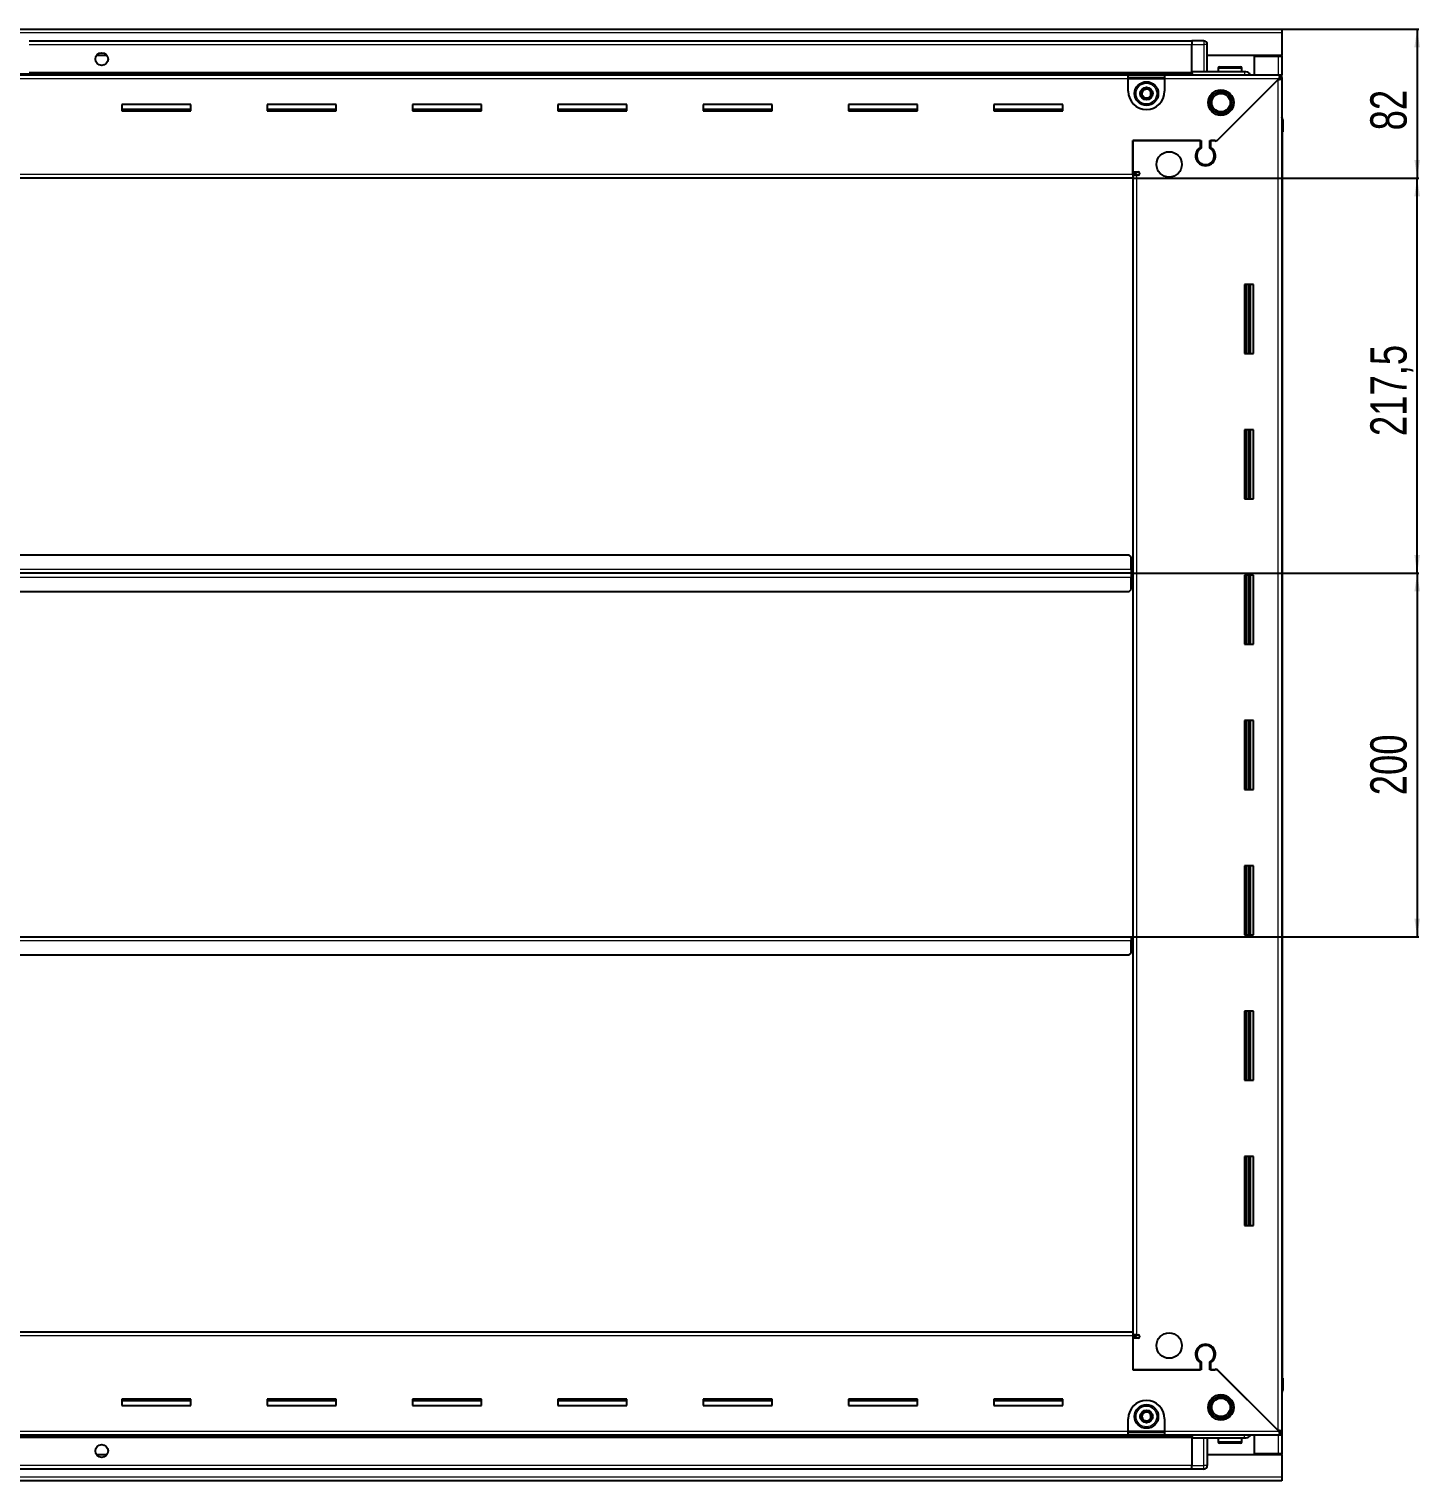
# Model space of a CAD drawing. Header units: millimetres. Extents: x 1256 to 5880, y -366 to 2004.
# Drawn here: x 5115 to 5880, y 1048 to 1847 of the extents above; entities that cross this region are included whole.
import ezdxf

# ---------------------------------------------------------------- set-up
doc = ezdxf.new("R2010")
doc.units = ezdxf.units.MM
doc.layers.add('FORMAT', color=7, linetype='Continuous')
doc.styles.add('SLDTEXTSTYLE0', font='TXT', dxfattribs={"width": 0.75})
doc.dimstyles.new('SLDDIMSTYLE0', dxfattribs={"dimtxt": 20, "dimasz": 10, "dimexe": 0, "dimexo": 0.0625, "dimgap": 5, "dimtad": 2, "dimdec": 1, "dimrnd": 1e-09, "dimzin": 12, "dimdsep": 46, "dimtxsty": 'SLDTEXTSTYLE0', "dimsah": 1, "dimcen": 0.09, "dimadec": 0, "dimazin": 3, "dimtfac": 1, "dimtofl": 0, "dimtmove": 0, "dimatfit": 3, "dimfxl": 0, "dimfrac": 2, "dimtolj": 1, "dimtzin": 12, "dimarcsym": 0})

# ---------------------------------------------------------------- blocks, each defined once
blk = doc.blocks.new('_D_6')
at = {"layer": 'FORMAT'}
for p, q in [((5804.08, 1846.6), (5879.57, 1846.6)), ((5878.57, 1846.6), (5878.57, 1764.6)), ((5722.08, 1764.6), (5879.57, 1764.6))]:
    blk.add_line(p, q, dxfattribs=at)
for points in [[(5878.57, 1846.6), (5877.03, 1836.6), (5880.1, 1836.6)], [(5878.57, 1764.6), (5880.1, 1774.6), (5877.03, 1774.6)]]:
    blk.add_solid(points, dxfattribs=at)
at = {"layer": 'FORMAT', "insert": (5852.78, 1790.83), "char_height": 20, "attachment_point": 1, "rotation": 90, "style": 'SLDTEXTSTYLE0'}
blk.add_mtext('82', dxfattribs=at)
blk = doc.blocks.new('_D_7')
at = {"layer": 'FORMAT'}
for p, q in [((5722.08, 1764.6), (5879.57, 1764.6)), ((5878.57, 1547.1), (5878.57, 1764.6)), ((5721.08, 1547.1), (5879.57, 1547.1))]:
    blk.add_line(p, q, dxfattribs=at)
for points in [[(5878.57, 1764.6), (5877.03, 1754.6), (5880.1, 1754.6)], [(5878.57, 1547.1), (5880.1, 1557.1), (5877.03, 1557.1)]]:
    blk.add_solid(points, dxfattribs=at)
at = {"layer": 'FORMAT', "insert": (5852.78, 1622.6), "char_height": 20, "attachment_point": 1, "rotation": 90, "style": 'SLDTEXTSTYLE0'}
blk.add_mtext('217,5', dxfattribs=at)
blk = doc.blocks.new('_D_8')
at = {"layer": 'FORMAT'}
for p, q in [((5721.08, 1547.1), (5879.57, 1547.1)), ((5878.57, 1547.1), (5878.57, 1347.1)), ((5721.08, 1347.1), (5879.57, 1347.1))]:
    blk.add_line(p, q, dxfattribs=at)
for points in [[(5878.57, 1547.1), (5877.03, 1537.1), (5880.1, 1537.1)], [(5878.57, 1347.1), (5880.1, 1357.1), (5877.03, 1357.1)]]:
    blk.add_solid(points, dxfattribs=at)
at = {"layer": 'FORMAT', "insert": (5852.78, 1424.94), "char_height": 20, "attachment_point": 1, "rotation": 90, "style": 'SLDTEXTSTYLE0'}
blk.add_mtext('200', dxfattribs=at)

msp = doc.modelspace()

# ---------------------------------------------------------------- linework, layer by layer
at = {"color": 7, "linetype": 'Continuous', "lineweight": 25}
for p, q in [((4405.07, 1846.6), (5804.07, 1846.6)), ((5804.07, 1846.6), (5804.07, 1844.5)), ((5754.57, 1839.95), (5114.57, 1839.95)), ((5754.57, 1840.1), (5754.57, 1840.1)), ((5761.07, 1840.1), (5754.57, 1840.1)), ((5761.07, 1840.1), (5754.57, 1840.1)), ((5754.57, 1840.1), (5754.57, 1838.1)), ((5754.57, 1823.1), (5754.57, 1838.1)), ((5763.07, 1838.1), (5763.07, 1838.1)), ((5763.07, 1823.1), (5763.07, 1838.1)), ((5804.07, 1844.5), (5804.07, 1832.1)), ((5157.44, 1832.1), (5151.69, 1832.1)), ((5804.07, 1832.1), (5763.07, 1832.1)), ((5789.07, 1821.35), (5789.07, 1831.6)), ((5789.07, 1831.6), (5801.97, 1831.6)), ((5801.97, 1831.6), (5804.07, 1831.6)), ((5802.57, 1831.6), (5802.57, 1832.1)), ((5804.07, 1831.6), (5804.07, 1832.1)), ((5804.07, 1831.6), (5804.07, 1821.35)), ((4454.57, 1821.95), (5754.57, 1821.95)), ((5754.57, 1823.1), (5754.57, 1822.6)), ((5783.57, 1823.1), (5754.57, 1823.1)), ((5754.57, 1823.07), (5754.64, 1821.35)), ((5769.07, 1825), (5769.07, 1823.1)), ((5769.87, 1825.8), (5781.27, 1825.8)), ((5782.07, 1823.1), (5782.07, 1825)), ((4489.57, 1821.35), (5719.57, 1821.35)), ((5719.57, 1819.25), (5719.57, 1821.35)), ((5719.57, 1821.35), (5739.57, 1821.35)), ((5719.57, 1819.85), (5739.57, 1819.85)), ((5719.57, 1812.35), (5719.57, 1819.25)), ((5739.57, 1821.35), (5803.07, 1821.35)), ((5739.57, 1821.35), (5739.57, 1819.25)), ((5739.57, 1819.25), (5739.57, 1812.35)), ((5801.97, 1818.75), (5767.87, 1784.65)), ((5768.57, 1785.35), (5802.47, 1819.25)), ((5802.57, 1819.35), (5804.07, 1819.35)), ((5803.07, 1819.85), (5803.07, 1821.35)), ((5803.07, 1821.35), (5804.07, 1821.35)), ((5803.07, 1819.85), (5804.07, 1819.85)), ((5804.07, 1819.85), (5804.07, 1821.35)), ((5804.07, 1819.85), (5804.07, 1819.35)), ((5804.07, 1819.35), (5804.07, 1074.85)), ((5203.57, 1805.1), (5165.57, 1805.1)), ((5165.57, 1805.1), (5165.57, 1801.6)), ((5203.57, 1802.35), (5165.57, 1802.35)), ((5165.57, 1801.6), (5203.57, 1801.6)), ((5203.57, 1801.6), (5203.57, 1805.1)), ((5283.57, 1805.1), (5245.57, 1805.1)), ((5245.57, 1805.1), (5245.57, 1801.6)), ((5283.57, 1802.35), (5245.57, 1802.35)), ((5245.57, 1801.6), (5283.57, 1801.6)), ((5283.57, 1801.6), (5283.57, 1805.1)), ((5363.57, 1805.1), (5325.57, 1805.1)), ((5325.57, 1805.1), (5325.57, 1801.6)), ((5363.57, 1802.35), (5325.57, 1802.35)), ((5325.57, 1801.6), (5363.57, 1801.6)), ((5363.57, 1801.6), (5363.57, 1805.1)), ((5443.57, 1805.1), (5405.57, 1805.1)), ((5405.57, 1805.1), (5405.57, 1801.6)), ((5443.57, 1802.35), (5405.57, 1802.35)), ((5405.57, 1801.6), (5443.57, 1801.6)), ((5443.57, 1801.6), (5443.57, 1805.1)), ((5523.57, 1805.1), (5485.57, 1805.1)), ((5485.57, 1805.1), (5485.57, 1801.6)), ((5523.57, 1802.35), (5485.57, 1802.35)), ((5485.57, 1801.6), (5523.57, 1801.6)), ((5523.57, 1801.6), (5523.57, 1805.1)), ((5603.57, 1805.1), (5565.57, 1805.1)), ((5565.57, 1805.1), (5565.57, 1801.6)), ((5603.57, 1802.35), (5565.57, 1802.35)), ((5565.57, 1801.6), (5603.57, 1801.6)), ((5603.57, 1801.6), (5603.57, 1805.1)), ((5683.57, 1805.1), (5645.57, 1805.1)), ((5645.57, 1805.1), (5645.57, 1801.6)), ((5683.57, 1802.35), (5645.57, 1802.35)), ((5645.57, 1801.6), (5683.57, 1801.6)), ((5683.57, 1801.6), (5683.57, 1805.1)), ((5804.07, 1797.93), (5804.07, 1797.93)), ((5804.07, 1790.1), (5804.57, 1790.1)), ((5804.42, 1104.1), (5804.42, 1790.1)), ((5804.57, 1796.6), (5804.57, 1790.1)), ((5804.57, 1790.1), (5804.57, 1796.6)), ((5804.57, 1790.1), (5804.57, 1790.1)), ((5804.57, 1790.1), (5804.57, 1790.1)), ((5722.07, 1785.35), (5759.77, 1785.35)), ((5722.07, 1766.7), (5722.07, 1785.35)), ((5722.07, 1785.35), (5722.07, 1768.1)), ((5759.07, 1785.35), (5722.07, 1785.35)), ((5759.07, 1785.35), (5759.07, 1781.46)), ((5759.77, 1785.35), (5759.77, 1781.07)), ((5764.37, 1785.35), (5768.57, 1785.35)), ((5764.37, 1781.07), (5764.37, 1785.35)), ((5767.17, 1785.35), (5765.07, 1785.35)), ((5765.07, 1781.46), (5765.07, 1785.35)), ((5767.87, 1784.65), (5767.17, 1785.35)), ((5722.07, 1768.1), (5724.92, 1768.1)), ((5724.07, 1767.1), (5722.07, 1767.1)), ((5722.07, 1766.7), (5722.07, 1764.6)), ((5722.07, 1766.1), (5724.17, 1766.1)), ((5724.07, 1766.1), (5724.07, 1767.1)), ((5724.92, 1766.1), (5724.17, 1766.1)), ((5764.07, 1772.49), (5764.07, 1771.73)), ((5722.07, 1764.6), (4487.07, 1764.6)), ((5722.07, 1764.6), (5722.07, 1129.6)), ((5783.57, 1706.1), (5783.57, 1668.1)), ((5788.57, 1706.1), (5783.57, 1706.1)), ((5784.59, 1706.1), (5784.59, 1668.1)), ((5784.62, 1706.1), (5784.62, 1668.1)), ((5786.42, 1706.1), (5786.42, 1668.1)), ((5788.57, 1668.1), (5788.57, 1706.1)), ((5783.57, 1668.1), (5788.57, 1668.1)), ((5783.57, 1626.1), (5783.57, 1588.1)), ((5788.57, 1626.1), (5783.57, 1626.1)), ((5784.59, 1626.1), (5784.59, 1588.1)), ((5784.62, 1626.1), (5784.62, 1588.1)), ((5786.42, 1626.1), (5786.42, 1588.1)), ((5788.57, 1588.1), (5788.57, 1626.1)), ((5783.57, 1588.1), (5788.57, 1588.1)), ((5720.07, 1557.1), (4489.07, 1557.1)), ((5721.07, 1556.1), (5720.07, 1557.1)), ((5721.07, 1549.2), (5721.07, 1556.1)), ((5721.07, 1547.1), (4488.07, 1547.1)), ((5721.32, 1549.95), (5721.07, 1549.95)), ((5721.07, 1549.2), (5721.07, 1547.1)), ((5721.07, 1547.1), (5721.07, 1545)), ((5721.07, 1538.1), (5721.07, 1545)), ((5721.07, 1544.25), (5721.32, 1544.25)), ((5721.32, 1547.1), (5721.32, 1549.95)), ((5722.07, 1547.1), (5721.32, 1547.1)), ((5721.32, 1544.25), (5721.32, 1547.1)), ((5783.57, 1546.1), (5783.57, 1508.1)), ((5788.57, 1546.1), (5783.57, 1546.1)), ((5784.59, 1546.1), (5784.59, 1508.1)), ((5784.62, 1546.1), (5784.62, 1508.1)), ((5786.42, 1546.1), (5786.42, 1508.1)), ((5788.57, 1508.1), (5788.57, 1546.1)), ((4489.07, 1537.1), (5720.07, 1537.1)), ((5720.07, 1537.1), (5721.07, 1538.1)), ((5783.57, 1508.1), (5788.57, 1508.1)), ((5783.57, 1466.1), (5783.57, 1428.1)), ((5788.57, 1466.1), (5783.57, 1466.1)), ((5784.59, 1466.1), (5784.59, 1428.1)), ((5784.62, 1466.1), (5784.62, 1428.1)), ((5786.42, 1466.1), (5786.42, 1428.1)), ((5788.57, 1428.1), (5788.57, 1466.1)), ((5783.57, 1428.1), (5788.57, 1428.1)), ((5783.57, 1386.1), (5783.57, 1348.1)), ((5788.57, 1386.1), (5783.57, 1386.1)), ((5784.59, 1386.1), (5784.59, 1348.1)), ((5784.62, 1386.1), (5784.62, 1348.1)), ((5786.42, 1386.1), (5786.42, 1348.1)), ((5788.57, 1348.1), (5788.57, 1386.1)), ((4488.07, 1347.1), (5721.07, 1347.1)), ((5721.07, 1347.1), (5721.07, 1345)), ((5721.07, 1338.1), (5721.07, 1345)), ((5721.07, 1344.25), (5721.32, 1344.25)), ((5721.32, 1344.25), (5721.32, 1347.1)), ((5721.32, 1347.1), (5722.07, 1347.1)), ((5783.57, 1348.1), (5788.57, 1348.1)), ((4489.07, 1337.1), (5720.07, 1337.1)), ((5720.07, 1337.1), (5721.07, 1338.1)), ((5783.57, 1306.1), (5783.57, 1268.1)), ((5788.57, 1306.1), (5783.57, 1306.1)), ((5784.59, 1306.1), (5784.59, 1268.1)), ((5784.62, 1306.1), (5784.62, 1268.1)), ((5786.42, 1306.1), (5786.42, 1268.1)), ((5788.57, 1268.1), (5788.57, 1306.1)), ((5783.57, 1268.1), (5788.57, 1268.1)), ((5783.57, 1226.1), (5783.57, 1188.1)), ((5788.57, 1226.1), (5783.57, 1226.1)), ((5784.59, 1226.1), (5784.59, 1188.1)), ((5784.62, 1226.1), (5784.62, 1188.1)), ((5786.42, 1226.1), (5786.42, 1188.1)), ((5788.57, 1188.1), (5788.57, 1226.1)), ((5783.57, 1188.1), (5788.57, 1188.1)), ((4487.07, 1129.6), (5722.07, 1129.6)), ((5722.07, 1129.6), (5722.07, 1127.5)), ((5724.17, 1128.1), (5722.07, 1128.1)), ((5722.07, 1127.5), (5722.07, 1108.85)), ((5722.07, 1127.1), (5724.07, 1127.1)), ((5724.07, 1127.1), (5724.07, 1128.1)), ((5724.17, 1128.1), (5724.92, 1128.1)), ((5722.07, 1126.1), (5722.07, 1108.85)), ((5724.92, 1126.1), (5722.07, 1126.1)), ((5764.07, 1122.48), (5764.07, 1121.72)), ((5759.07, 1112.74), (5759.07, 1108.85)), ((5759.77, 1113.14), (5759.77, 1108.85)), ((5764.37, 1108.85), (5764.37, 1113.14)), ((5765.07, 1108.85), (5765.07, 1112.74)), ((5759.77, 1108.85), (5722.07, 1108.85)), ((5722.07, 1108.85), (5759.07, 1108.85)), ((5768.57, 1108.85), (5764.37, 1108.85)), ((5765.07, 1108.85), (5767.17, 1108.85)), ((5767.17, 1108.85), (5767.87, 1109.55)), ((5767.87, 1109.55), (5801.97, 1075.45)), ((5802.47, 1074.95), (5768.57, 1108.85)), ((5804.07, 1104.1), (5804.57, 1104.1)), ((5804.57, 1104.1), (5804.57, 1104.1)), ((5804.57, 1097.6), (5804.57, 1104.1)), ((5804.57, 1104.1), (5804.57, 1097.6)), ((5203.57, 1092.6), (5165.57, 1092.6)), ((5165.57, 1092.6), (5165.57, 1089.1)), ((5165.57, 1091.85), (5203.57, 1091.85)), ((5165.57, 1089.1), (5203.57, 1089.1)), ((5203.57, 1089.1), (5203.57, 1092.6)), ((5283.57, 1092.6), (5245.57, 1092.6)), ((5245.57, 1092.6), (5245.57, 1089.1)), ((5245.57, 1091.85), (5283.57, 1091.85)), ((5245.57, 1089.1), (5283.57, 1089.1)), ((5283.57, 1089.1), (5283.57, 1092.6)), ((5363.57, 1092.6), (5325.57, 1092.6)), ((5325.57, 1092.6), (5325.57, 1089.1)), ((5325.57, 1091.85), (5363.57, 1091.85)), ((5325.57, 1089.1), (5363.57, 1089.1)), ((5363.57, 1089.1), (5363.57, 1092.6)), ((5443.57, 1092.6), (5405.57, 1092.6)), ((5405.57, 1092.6), (5405.57, 1089.1)), ((5405.57, 1091.85), (5443.57, 1091.85)), ((5405.57, 1089.1), (5443.57, 1089.1)), ((5443.57, 1089.1), (5443.57, 1092.6)), ((5523.57, 1092.6), (5485.57, 1092.6)), ((5485.57, 1092.6), (5485.57, 1089.1)), ((5485.57, 1091.85), (5523.57, 1091.85)), ((5485.57, 1089.1), (5523.57, 1089.1)), ((5523.57, 1089.1), (5523.57, 1092.6)), ((5603.57, 1092.6), (5565.57, 1092.6)), ((5565.57, 1092.6), (5565.57, 1089.1)), ((5565.57, 1091.85), (5603.57, 1091.85)), ((5565.57, 1089.1), (5603.57, 1089.1)), ((5603.57, 1089.1), (5603.57, 1092.6)), ((5683.57, 1092.6), (5645.57, 1092.6)), ((5645.57, 1092.6), (5645.57, 1089.1)), ((5645.57, 1091.85), (5683.57, 1091.85)), ((5645.57, 1089.1), (5683.57, 1089.1)), ((5683.57, 1089.1), (5683.57, 1092.6)), ((5719.57, 1074.95), (5719.57, 1081.85)), ((5739.57, 1081.85), (5739.57, 1074.95)), ((5754.57, 1072.25), (4454.57, 1072.25)), ((5719.57, 1072.85), (4489.57, 1072.85)), ((5719.57, 1072.85), (5719.57, 1074.95)), ((5739.57, 1074.35), (5719.57, 1074.35)), ((5739.57, 1072.85), (5719.57, 1072.85)), ((5739.57, 1074.95), (5739.57, 1072.85)), ((5803.07, 1072.85), (5739.57, 1072.85)), ((5754.64, 1072.85), (5754.57, 1071.14)), ((5754.57, 1071.1), (5754.57, 1071.6)), ((5783.57, 1071.1), (5754.57, 1071.1)), ((5754.57, 1071.1), (5754.57, 1056.1)), ((5763.07, 1071.1), (5763.07, 1056.1)), ((5769.07, 1071.1), (5769.07, 1069.2)), ((5782.07, 1069.2), (5782.07, 1071.1)), ((5789.07, 1062.6), (5789.07, 1072.85)), ((5802.57, 1074.85), (5804.07, 1074.85)), ((5803.07, 1074.35), (5803.07, 1072.85)), ((5804.07, 1074.35), (5803.07, 1074.35)), ((5804.07, 1072.85), (5803.07, 1072.85)), ((5804.07, 1074.85), (5804.07, 1074.35)), ((5804.07, 1074.35), (5804.07, 1072.85)), ((5804.07, 1072.85), (5804.07, 1062.6)), ((5776.86, 1068.4), (5769.87, 1068.4)), ((5781.27, 1068.4), (5776.86, 1068.4)), ((5151.69, 1062.1), (5157.44, 1062.1)), ((5754.57, 1054.1), (5754.57, 1056.1)), ((5763.07, 1062.1), (5804.07, 1062.1)), ((5801.97, 1062.6), (5789.07, 1062.6)), ((5804.07, 1062.6), (5801.97, 1062.6)), ((5802.57, 1062.1), (5802.57, 1062.6)), ((5804.07, 1062.1), (5804.07, 1062.6)), ((5804.07, 1062.1), (5804.07, 1049.7)), ((5804.07, 1047.6), (4405.07, 1047.6)), ((4454.57, 1054.25), (5754.57, 1054.25)), ((5754.57, 1054.1), (5754.57, 1054.1)), ((5761.07, 1054.1), (5754.57, 1054.1)), ((5754.57, 1054.1), (5754.57, 1054.1)), ((5761.07, 1054.1), (5754.57, 1054.1)), ((5762.39, 1054.6), (5762.39, 1054.6)), ((5804.07, 1049.7), (5804.07, 1047.6))]:
    msp.add_line(p, q, dxfattribs=at)
at = {"color": 8, "linetype": 'Continuous', "lineweight": 18}
for p, q in [((5804.07, 1844.5), (4405.07, 1844.5)), ((5754.57, 1837.95), (5114.57, 1837.95)), ((5754.57, 1838.1), (5761.07, 1838.1)), ((5761.07, 1840.1), (5761.07, 1838.1)), ((5763.07, 1838.1), (5761.07, 1838.1)), ((5761.07, 1838.1), (5761.07, 1823.1)), ((5801.97, 1832.1), (5801.97, 1831.6)), ((5801.97, 1831.6), (5801.97, 1821.35)), ((5754.57, 1822.6), (5114.57, 1822.6)), ((5769.07, 1825), (5782.07, 1825)), ((5754.57, 1821.37), (4454.57, 1821.37)), ((5719.57, 1819.25), (4489.57, 1819.25)), ((5719.57, 1819.25), (5739.57, 1819.25)), ((5802.47, 1819.25), (5739.57, 1819.25)), ((5801.97, 1075.45), (5801.97, 1818.75)), ((5804.07, 1796.6), (5804.57, 1796.6)), ((4487.07, 1766.7), (5722.07, 1766.7)), ((5724.17, 1766.1), (5724.17, 1128.1)), ((5785.83, 1668.1), (5785.83, 1706.1)), ((5787.07, 1668.1), (5787.07, 1706.1)), ((5785.83, 1588.1), (5785.83, 1626.1)), ((5787.07, 1588.1), (5787.07, 1626.1)), ((5721.07, 1549.2), (4488.07, 1549.2)), ((4488.07, 1545), (5721.07, 1545)), ((5785.83, 1508.1), (5785.83, 1546.1)), ((5787.07, 1508.1), (5787.07, 1546.1)), ((5785.83, 1428.1), (5785.83, 1466.1)), ((5787.07, 1428.1), (5787.07, 1466.1)), ((5785.83, 1348.1), (5785.83, 1386.1)), ((5787.07, 1348.1), (5787.07, 1386.1)), ((4488.07, 1345), (5721.07, 1345)), ((5785.83, 1268.1), (5785.83, 1306.1)), ((5787.07, 1268.1), (5787.07, 1306.1)), ((5785.83, 1188.1), (5785.83, 1226.1)), ((5787.07, 1188.1), (5787.07, 1226.1)), ((5722.07, 1127.5), (4487.07, 1127.5)), ((5804.07, 1097.6), (5804.57, 1097.6)), ((4454.57, 1072.84), (5754.57, 1072.84)), ((4454.57, 1071.6), (5754.57, 1071.6)), ((4489.57, 1074.95), (5719.57, 1074.95)), ((5739.57, 1074.95), (5719.57, 1074.95)), ((5739.57, 1074.95), (5802.47, 1074.95)), ((5761.07, 1056.1), (5761.07, 1071.1)), ((5801.97, 1072.85), (5801.97, 1062.6)), ((5777.04, 1069.2), (5769.07, 1069.2)), ((5782.07, 1069.2), (5777.04, 1069.2)), ((4454.57, 1056.25), (5754.57, 1056.25)), ((5754.57, 1056.1), (5761.07, 1056.1)), ((5763.07, 1056.1), (5761.07, 1056.1)), ((5761.07, 1054.1), (5761.07, 1056.1)), ((5801.97, 1062.6), (5801.97, 1062.1)), ((5804.07, 1049.7), (4405.07, 1049.7))]:
    msp.add_line(p, q, dxfattribs=at)
at = {"color": 7, "linetype": 'Continuous', "lineweight": 25}
for centre, radius in [((5154.57, 1830.1), 3.5), ((5729.57, 1811.1), 6.5), ((5729.57, 1811.1), 3.46), ((5770.57, 1806.1), 7), ((5770.57, 1806.1), 6.02), ((5770.57, 1806.1), 5.1), ((5742.07, 1772.1), 7), ((5742.07, 1122.1), 7), ((5770.57, 1088.1), 7), ((5729.57, 1083.1), 6.5), ((5770.57, 1088.1), 6.02), ((5770.57, 1088.1), 5.1), ((5729.57, 1083.1), 3.46), ((5154.57, 1064.1), 3.5)]:
    msp.add_circle(centre, radius, dxfattribs=at)
at = {"color": 8, "linetype": 'Continuous', "lineweight": 18}
for centre in [(5729.57, 1811.1), (5729.57, 1083.1)]:
    msp.add_circle(centre, 5.7, dxfattribs=at)
at = {"color": 7, "linetype": 'Continuous', "lineweight": 25}
for centre, radius, start, end in [((5761.07, 1838.1), 2, 0, 90), ((5761.07, 1838.1), 2, 0, 90), ((5763.27, 1823.3), 0.2, 180, 270), ((5769.87, 1825), 0.8, 90, 180), ((5781.27, 1825), 0.8, 0, 90), ((5729.57, 1812.35), 10, 180, 270), ((5729.57, 1811.1), 2.5, 160.11158, 220.11158), ((5729.57, 1811.1), 2.5, 100.11158, 160.11158), ((5729.57, 1811.1), 2.5, 220.11158, 280.11158), ((5729.57, 1811.1), 2.5, 40.11158, 100.11158), ((5729.57, 1812.35), 10, 270, 0), ((5729.57, 1811.1), 2.5, 280.11158, 340.11158), ((5729.57, 1811.1), 2.5, 340.11158, 40.11158), ((5802.57, 1796.6), 2, 33.94202, 41.40962), ((5802.57, 1796.6), 2, 0, 41.40962), ((5802.57, 1796.6), 2, 360, 18.58003), ((5762.07, 1776.85), 5.5, 123.05573, 56.94427), ((5762.07, 1776.85), 4.8, 118.63099, 61.36901), ((5724.92, 1767.1), 1, 270, 90), ((5724.92, 1127.1), 1, 270, 90), ((5762.07, 1117.35), 5.5, 303.05573, 236.94427), ((5762.07, 1117.35), 4.8, 298.63099, 241.36901), ((5802.57, 1097.6), 2, 318.57492, 360), ((5802.57, 1097.6), 2, 318.59038, 0), ((5729.57, 1081.85), 10, 90, 180), ((5729.57, 1081.85), 10, 0, 90), ((5729.57, 1083.1), 2.5, 147.04236, 207.04236), ((5729.57, 1083.1), 2.5, 207.04236, 267.04236), ((5729.57, 1083.1), 2.5, 87.04236, 147.04236), ((5729.57, 1083.1), 2.5, 267.04236, 327.04236), ((5729.57, 1083.1), 2.5, 27.04236, 87.04236), ((5729.57, 1083.1), 2.5, 327.04236, 27.04236), ((5763.27, 1070.9), 0.2, 90, 180), ((5769.87, 1069.2), 0.8, 180, 270), ((5781.27, 1069.2), 0.8, 270, 0), ((5761.07, 1056.1), 2, 270, 0)]:
    msp.add_arc(centre, radius, start, end, dxfattribs=at)
for points, knots in [([(5754.57, 1823.1), (5754.57, 1823.07), (5754.57, 1822.99), (5754.57, 1822.37), (5754.57, 1821.79), (5754.57, 1821.4), (5754.57, 1821.37)], [0, 0, 0, 0, 0.3242788, 0.6485576, 0.9728365, 1, 1, 1, 1]), ([(5786.78, 1821.35), (5786.66, 1821.55), (5786.27, 1822.2), (5785.12, 1822.91), (5784.08, 1823.04), (5783.57, 1823.1)], [0, 0, 0, 0, 0.18225, 0.591125, 1, 1, 1, 1]), ([(5727.71, 1813.31), (5728.21, 1813.4), (5729.16, 1813.57), (5730.11, 1813.74), (5730.55, 1813.82)], [0, 0, 0, 0, 0.534686, 1, 1, 1, 1]), ([(5730.55, 1813.82), (5730.88, 1813.42), (5731.5, 1812.69), (5732.12, 1811.95), (5732.41, 1811.61)], [0, 0, 0, 0, 0.534686, 1, 1, 1, 1]), ([(5801.97, 1818.75), (5802.22, 1818.8), (5802.71, 1818.89), (5803.35, 1819.02), (5803.82, 1819.15), (5804.04, 1819.27), (5804.06, 1819.33), (5804.07, 1819.35)], [0, 0, 0, 0, 0.2302553, 0.4485219, 0.6667858, 0.8850496, 1, 1, 1, 1]), ([(5803.07, 1821.35), (5803.02, 1821.33), (5802.93, 1821.28), (5802.8, 1820.88), (5802.67, 1820.32), (5802.55, 1819.75), (5802.49, 1819.38), (5802.47, 1819.25)], [0, 0, 0, 0, 0.2302553, 0.4485219, 0.6667858, 0.8850496, 1, 1, 1, 1]), ([(5726.72, 1810.6), (5726.77, 1810.72), (5726.97, 1811.28), (5727.31, 1812.21), (5727.59, 1812.99), (5727.71, 1813.31)], [0, 0, 0, 0, 0.133125, 0.637099, 1, 1, 1, 1]), ([(5728.58, 1808.39), (5728.25, 1808.78), (5727.63, 1809.52), (5727.01, 1810.26), (5726.72, 1810.6)], [0, 0, 0, 0, 0.534686, 1, 1, 1, 1]), ([(5731.43, 1808.9), (5730.92, 1808.81), (5729.97, 1808.64), (5729.02, 1808.47), (5728.58, 1808.39)], [0, 0, 0, 0, 0.534686, 1, 1, 1, 1]), ([(5732.41, 1811.61), (5732.29, 1811.29), (5732.01, 1810.51), (5731.67, 1809.58), (5731.47, 1809.01), (5731.43, 1808.9)], [0, 0, 0, 0, 0.362901, 0.866875, 1, 1, 1, 1]), ([(5726.68, 1083.25), (5726.96, 1083.69), (5727.49, 1084.5), (5728.01, 1085.3), (5728.25, 1085.68)], [0, 0, 0, 0, 0.534686, 1, 1, 1, 1]), ([(5728, 1080.68), (5727.76, 1081.14), (5727.32, 1082), (5726.89, 1082.86), (5726.68, 1083.25)], [0, 0, 0, 0, 0.5346859, 1, 1, 1, 1]), ([(5730.88, 1080.53), (5730.53, 1080.55), (5729.71, 1080.59), (5728.72, 1080.64), (5728.12, 1080.68), (5728, 1080.68)], [0, 0, 0, 0, 0.3629006, 0.8668753, 1, 1, 1, 1]), ([(5728.25, 1085.68), (5728.38, 1085.67), (5728.98, 1085.64), (5729.97, 1085.59), (5730.79, 1085.54), (5731.14, 1085.53)], [0, 0, 0, 0, 0.133125, 0.637099, 1, 1, 1, 1]), ([(5732.45, 1082.96), (5732.17, 1082.52), (5731.64, 1081.71), (5731.12, 1080.91), (5730.88, 1080.53)], [0, 0, 0, 0, 0.534686, 1, 1, 1, 1]), ([(5731.14, 1085.53), (5731.37, 1085.07), (5731.81, 1084.21), (5732.25, 1083.35), (5732.45, 1082.96)], [0, 0, 0, 0, 0.534686, 1, 1, 1, 1]), ([(5754.57, 1071.1), (5754.57, 1071.14), (5754.57, 1071.22), (5754.57, 1071.84), (5754.57, 1072.41), (5754.57, 1072.81), (5754.57, 1072.84)], [0, 0, 0, 0, 0.324279, 0.648558, 0.972836, 1, 1, 1, 1]), ([(5786.78, 1072.85), (5786.66, 1072.65), (5786.27, 1072.01), (5785.12, 1071.3), (5784.08, 1071.17), (5783.57, 1071.1)], [0, 0, 0, 0, 0.18225, 0.591125, 1, 1, 1, 1]), ([(5804.07, 1074.85), (5804.04, 1074.9), (5803.99, 1074.99), (5803.59, 1075.12), (5803.04, 1075.25), (5802.46, 1075.37), (5802.09, 1075.43), (5801.97, 1075.45)], [0, 0, 0, 0, 0.230255, 0.448522, 0.666786, 0.88505, 1, 1, 1, 1]), ([(5802.47, 1074.95), (5802.51, 1074.7), (5802.6, 1074.21), (5802.73, 1073.57), (5802.87, 1073.1), (5802.98, 1072.88), (5803.04, 1072.86), (5803.07, 1072.85)], [0, 0, 0, 0, 0.230255, 0.448522, 0.666786, 0.88505, 1, 1, 1, 1])]:
    msp.add_open_spline(points, degree=3, knots=knots, dxfattribs=at)
at = {"color": 8, "linetype": 'Continuous', "lineweight": 18}
for points in [[(5783.57, 1823.1), (5783.57, 1823.06), (5783.57, 1822.99), (5783.57, 1822.55), (5783.57, 1822.09), (5783.57, 1821.68), (5783.57, 1821.41), (5783.57, 1821.35)], [(5783.57, 1071.1), (5783.57, 1071.15), (5783.57, 1071.22), (5783.57, 1071.66), (5783.57, 1072.11), (5783.57, 1072.53), (5783.57, 1072.8), (5783.57, 1072.85)]]:
    msp.add_open_spline(points, degree=3, knots=[0, 0, 0, 0, 0.359753, 0.553414, 0.751185, 0.948956, 1, 1, 1, 1], dxfattribs=at)
at = {"color": 7, "linetype": 'Continuous', "lineweight": 25}
for points in [[(5801.97, 1818.75), (5802.04, 1818.8), (5802.2, 1818.9), (5802.4, 1819.05), (5802.54, 1819.2), (5802.56, 1819.3), (5802.57, 1819.35)], [(5803.07, 1819.85), (5803.02, 1819.85), (5802.92, 1819.83), (5802.77, 1819.69), (5802.62, 1819.49), (5802.52, 1819.33), (5802.47, 1819.25)], [(5802.57, 1074.85), (5802.56, 1074.9), (5802.54, 1075), (5802.4, 1075.15), (5802.2, 1075.3), (5802.04, 1075.4), (5801.97, 1075.45)], [(5802.47, 1074.95), (5802.52, 1074.88), (5802.62, 1074.72), (5802.77, 1074.52), (5802.92, 1074.38), (5803.02, 1074.36), (5803.07, 1074.35)]]:
    msp.add_open_spline(points, degree=3, dxfattribs=at)

# ---------------------------------------------------------------- dimensions: what is measured, and where the dimension line sits
at = {"layer": 'FORMAT'}
for base, p1, p2, picture, middle in [((5878.57, 1764.6), (5804.07, 1846.6), (5722.07, 1764.6), '_D_6', (5878.57, 1805.6)), ((5878.57, 1764.6), (5721.07, 1547.1), (5722.07, 1764.6), '_D_7', (5878.57, 1655.85)), ((5878.57, 1347.1), (5721.07, 1547.1), (5721.07, 1347.1), '_D_8', (5878.57, 1447.1))]:
    dim = msp.add_linear_dim(base=base, p1=p1, p2=p2, angle=90, dimstyle='SLDDIMSTYLE0', dxfattribs=at)
    dim.commit()
    dim.dimension.update_dxf_attribs({"geometry": picture, "text_midpoint": middle, "dimtype": 160})

doc.saveas('drawing.dxf')
